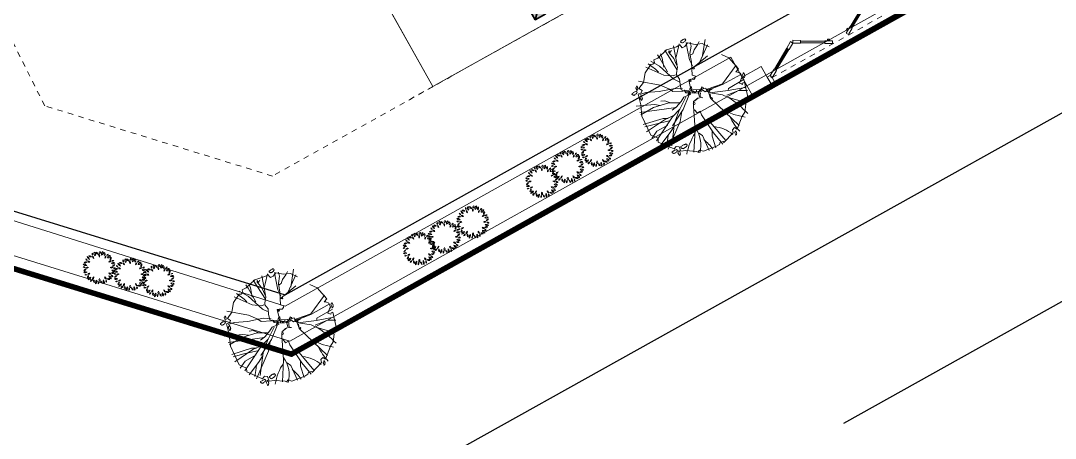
# Model space of a CAD drawing. Header units: millimetres. Extents: x 567980 to 569372, y 2065777 to 2066674.
# Drawn here: x 568948.14 to 568966.98, y 2066306.72 to 2066314.33 of the extents above; entities that cross this region are included whole.
import ezdxf

# ---------------------------------------------------------------- set-up
doc = ezdxf.new("R2010")
doc.units = ezdxf.units.MM
for name, pattern in [('ACAD_ISO10W100', [18.5, 12, -3, 0.5, -3]), ('CENTER', [3, 1.5, -0.5, 0.5, -0.5]), ('DASHDOT2', [0.5, 0.25, -0.125, 0, -0.125])]:
    doc.linetypes.add(name, pattern=pattern)
for name, color, linetype, lineweight in [('A-COT VACH', 2, 'Continuous', 35), ('A-TUONG', 255, 'Continuous', 35), ('boDnv', 54, 'Continuous', 25), ('E- RANH GIOI', 1, 'CENTER', 13), ('E- Tuong', 4, 'Continuous', 13), ('i_Cay', 114, 'Continuous', 13), ('i_Hatch', 250, 'Continuous', 13), ('LD-CUA', 146, 'Continuous', 13), ('LD-THAY', 9, 'Continuous', 13)]:
    doc.layers.add(name, color=color, linetype=linetype, lineweight=lineweight)
for name, color, linetype in [('datOBt', 42, 'Continuous'), ('LogDg', 7, 'Continuous'), ('loKBT', 42, 'Continuous'), ('TimDg', 222, 'Continuous'), ('ViaHeS', 32, 'Continuous')]:
    doc.layers.add(name, color=color, linetype=linetype)
doc.styles.add('rms', font='romans.shx', dxfattribs={"width": 0.7, "bigfont": 'vns.shx'})
doc.linetypes.add('ADL', pattern='A,0.125,-0.15,["++",rms,S=0.5,R=0,X=0,Y=-0.2245],-1.35,1.125', length=2.75)

# ---------------------------------------------------------------- blocks, each defined once
blk = doc.blocks.new('NEN')
at = {"layer": 'boDnv', "color": 10, "linetype": 'ADL', "ltscale": 0.25}
blk.add_lwpolyline([(236.622, -34.449), (249.689, -60.576), (255.475, -62.36), (412.421, 25.215), (414.146, 31.236), (400.061, 56.783), (394.08, 58.497), (238.515, -28.308)], close=True, dxfattribs=at)
at = {"layer": 'datOBt'}
blk.add_lwpolyline([(235.548, -34.538), (248.986, -61.406), (255.589, -63.441), (413.268, 24.543), (415.221, 31.358), (400.736, 57.63), (393.956, 59.573), (237.678, -27.63)], close=True, dxfattribs=at)
at = {"layer": 'LogDg'}
blk.add_lwpolyline([(231.455, -36.414), (244.888, -63.273, 0.427514), (255.942, -66.68), (417.372, 23.397, 0.412716), (420.48, 34.246), (405.996, 60.518, 0.415712), (395.092, 63.642), (234.712, -25.849, 0.401037)], format="xyb", close=True, dxfattribs=at)
at = {"layer": 'loKBT'}
blk.add_lwpolyline([(259.304, -38.466), (242.267, -47.972), (248.986, -61.406), (255.589, -63.441), (269.049, -55.931)], close=True, dxfattribs=at)
at = {"layer": 'TimDg', "linetype": 'ACAD_ISO10W100', "ltscale": 0.75}
blk.add_lwpolyline([(431.013, 27.573), (246.062, -75.628)], dxfattribs=at)
at = {"layer": 'ViaHeS'}
blk.add_lwpolyline([(235.548, -34.538), (248.986, -61.406), (255.589, -63.441), (413.268, 24.543), (415.221, 31.358), (400.736, 57.63), (393.956, 59.573), (237.678, -27.63)], close=True, dxfattribs=at)
blk = doc.blocks.new('BT-01')
at = {"layer": 'E- RANH GIOI', "ltscale": 0.05, "const_width": 100}
blk.add_lwpolyline([(7814691, 974897), (7819917, 979887), (7998786, 979804), (8003756, 974804), (8003589, 944820), (7998563, 939825), (7818090, 939908), (7813321, 944903), (7814691, 974897)], dxfattribs=at)
at = {"layer": 'E- RANH GIOI', "color": 5, "ltscale": 0.05, "true_color": 0x0000fa}
blk.add_lwpolyline([(7817633, 973558), (7821118, 976886), (7997538, 976805), (8000749, 973574), (8000596, 946075), (7997327, 942825), (7819374, 942907), (7816376, 946047)], close=True, dxfattribs=at)
at = {"layer": 'loKBT'}
blk.add_lwpolyline([(7833505, 959891), (7814006, 959900), (7813321, 944903), (7818090, 939908), (7833496, 939901)], close=True, dxfattribs=at)
blk = doc.blocks.new('mb-cay34')
for p, q in [((-76, 813), (254, 836)), ((118, 536), (49, 859)), ((137, 688), (95, 855)), ((148, 528), (175, 874)), ((247, 722), (308, 851)), ((254, 836), (357, 760)), ((-516, 680), (-528, 668)), ((-528, 668), (-528, 656)), ((-483, 680), (-516, 680)), ((-487, 660), (-492, 660)), ((-492, 660), (-492, 656)), ((-483, 664), (-487, 664)), ((-487, 664), (-487, 660)), ((-475, 672), (-483, 664)), ((-479, 684), (-475, 684)), ((-475, 684), (-475, 672)), ((-472, 722), (-472, 746)), ((-472, 746), (-468, 746)), ((-468, 722), (-472, 722)), ((-456, 783), (-468, 775)), ((-468, 746), (-468, 775)), ((-468, 698), (-468, 722)), ((-460, 698), (-468, 698)), ((-460, 693), (-460, 698)), ((-448, 693), (-460, 693)), ((-456, 783), (-452, 779)), ((-452, 779), (-448, 779)), ((-448, 779), (-448, 775)), ((-448, 775), (-444, 775)), ((-448, 698), (-448, 693)), ((-440, 698), (-448, 698)), ((-444, 775), (-440, 771)), ((-440, 771), (-436, 771)), ((-436, 710), (-440, 702)), ((-440, 702), (-440, 698)), ((-436, 771), (-436, 767)), ((-436, 767), (-432, 762)), ((-432, 718), (-436, 710)), ((-432, 762), (-428, 762)), ((-428, 746), (-432, 742)), ((-432, 742), (-432, 718)), ((-428, 762), (-428, 746)), ((-414, 692), (-247, 741)), ((-406, 642), (-414, 692)), ((-376, 578), (-395, 673)), ((-373, 669), (-373, 664)), ((-364, 669), (-373, 669)), ((-335, 664), (-373, 664)), ((-349, 698), (-364, 683)), ((-364, 683), (-364, 669)), ((-310, 698), (-349, 698)), ((-335, 669), (-335, 664)), ((-320, 669), (-335, 669)), ((-320, 673), (-320, 669)), ((-315, 673), (-320, 673)), ((-315, 678), (-315, 673)), ((-310, 678), (-315, 678)), ((-300, 688), (-310, 678)), ((-305, 703), (-300, 703)), ((-300, 703), (-300, 688)), ((-141, 547), (-262, 817)), ((-247, 741), (-76, 813)), ((68, 270), (-144, 813)), ((-106, 585), (-103, 817)), ((201, 471), (137, 688)), ((171, 395), (380, 802)), ((247, 524), (247, 722)), ((292, 323), (585, 703)), ((357, 760), (410, 787)), ((372, 547), (467, 775)), ((410, 787), (627, 620)), ((460, 646), (539, 711)), ((666, 677), (654, 669)), ((654, 640), (654, 669)), ((666, 677), (670, 673)), ((670, 673), (674, 673)), ((674, 673), (674, 669)), ((674, 669), (678, 669)), ((678, 669), (682, 665)), ((682, 665), (686, 665)), ((686, 665), (686, 660)), ((686, 660), (690, 656)), ((-657, 429), (-536, 528)), ((-368, 319), (-589, 589)), ((-536, 656), (-536, 652)), ((-528, 656), (-536, 656)), ((-504, 652), (-536, 652)), ((-536, 528), (-486, 639)), ((-504, 656), (-504, 652)), ((-492, 656), (-504, 656)), ((-486, 639), (-433, 612)), ((-433, 612), (-406, 642)), ((-285, 380), (-376, 578)), ((-84, 475), (-141, 547)), ((-53, 334), (-106, 585)), ((156, 467), (118, 536)), ((160, 372), (148, 528)), ((270, 410), (566, 627)), ((315, 445), (372, 547)), ((395, 597), (460, 646)), ((627, 620), (608, 574)), ((608, 574), (638, 532)), ((638, 532), (714, 544)), ((650, 616), (650, 640)), ((650, 640), (654, 640)), ((654, 616), (650, 616)), ((664, 517), (650, 507)), ((650, 473), (650, 507)), ((654, 591), (654, 616)), ((662, 591), (654, 591)), ((662, 587), (662, 591)), ((674, 587), (662, 587)), ((664, 517), (669, 512)), ((669, 512), (674, 512)), ((682, 591), (674, 591)), ((674, 591), (674, 587)), ((674, 512), (674, 507)), ((674, 507), (679, 507)), ((679, 507), (684, 503)), ((686, 604), (682, 596)), ((682, 596), (682, 591)), ((684, 503), (689, 503)), ((690, 612), (686, 604)), ((698, 568), (689, 568)), ((689, 568), (689, 563)), ((728, 563), (689, 563)), ((689, 503), (689, 498)), ((689, 498), (694, 493)), ((690, 656), (694, 656)), ((694, 640), (690, 636)), ((690, 636), (690, 612)), ((694, 656), (694, 640)), ((713, 597), (698, 582)), ((698, 582), (698, 568)), ((752, 597), (713, 597)), ((714, 544), (744, 471)), ((742, 568), (728, 568)), ((728, 568), (728, 563)), ((747, 572), (742, 572)), ((742, 572), (742, 568)), ((752, 577), (747, 577)), ((747, 577), (747, 572)), ((762, 587), (752, 577)), ((757, 602), (762, 602)), ((762, 602), (762, 587)), ((-729, 289), (-657, 429)), ((-479, 190), (-729, 376)), ((-209, 141), (-285, 380)), ((-114, 376), (-137, 433)), ((-53, 323), (-114, 376)), ((15, 217), (-53, 334)), ((61, 262), (76, 346)), ((122, 232), (171, 395)), ((133, 251), (270, 410)), ((152, 190), (292, 464)), ((528, 179), (828, 369)), ((645, 444), (645, 473)), ((645, 473), (650, 473)), ((650, 444), (645, 444)), ((650, 415), (650, 444)), ((660, 415), (650, 415)), ((660, 410), (660, 415)), ((674, 410), (660, 410)), ((684, 415), (674, 415)), ((674, 415), (674, 410)), ((689, 430), (684, 420)), ((684, 420), (684, 415)), ((694, 439), (689, 430)), ((694, 493), (698, 493)), ((698, 473), (694, 468)), ((694, 468), (694, 439)), ((698, 493), (698, 473)), ((744, 471), (839, 327)), ((-634, 179), (-771, 262)), ((-767, 209), (-725, 224)), ((-763, 141), (-767, 209)), ((-623, 258), (-760, 319)), ((-714, 258), (-729, 289)), ((-725, 224), (-714, 258)), ((-342, 80), (-634, 179)), ((-562, 239), (-623, 258)), ((-395, 68), (-479, 190)), ((-239, 220), (-368, 319)), ((-179, 194), (-239, 220)), ((-106, 46), (-179, 194)), ((0, 57), (122, 232)), ((0, 0), (152, 190)), ((34, 182), (15, 217)), ((23, 152), (46, 213)), ((46, 213), (61, 262)), ((167, 224), (292, 323)), ((182, 19), (528, 179)), ((839, 327), (870, 304)), ((858, 308), (843, 274)), ((843, 274), (889, 228)), ((889, 228), (919, 11)), ((-809, -46), (-763, 141)), ((-744, 114), (-809, 122)), ((-729, 80), (-801, 68)), ((-494, 114), (-744, 114)), ((-589, 129), (-729, 80)), ((-403, 0), (-486, -65)), ((-384, 11), (-403, 0)), ((-391, 23), (-395, 68)), ((-300, 0), (-384, 11)), ((-266, 27), (-342, 80)), ((-224, 34), (-300, 0)), ((-137, 61), (-224, 34)), ((-141, 34), (-209, 141)), ((-72, 4), (-137, 61)), ((-110, 23), (-61, 19)), ((-42, -72), (-110, 23)), ((-57, -38), (-72, 4)), ((-61, 19), (-38, -15)), ((-42, -49), (-19, 8)), ((-19, 8), (-19, -42)), ((-15, 84), (23, 152)), ((-4, -38), (-15, 84)), ((122, -19), (182, 19)), ((243, 30), (308, 19)), ((308, 19), (308, -34)), ((600, 156), (665, 122)), ((665, 122), (923, 144)), ((748, -8), (938, 30)), ((919, 11), (919, -46)), ((-456, -38), (-817, -19)), ((-775, -209), (-809, -46)), ((-513, -72), (-809, -171)), ((-669, -156), (-794, -266)), ((-756, -57), (-779, -72)), ((-779, -72), (-744, -72)), ((-744, -72), (-763, -110)), ((-706, -68), (-756, -57)), ((-631, -80), (-706, -68)), ((-623, -110), (-669, -156)), ((-524, -68), (-631, -80)), ((-486, -65), (-524, -68)), ((-114, -91), (-220, -122)), ((-220, -122), (-213, -152)), ((-213, -152), (-186, -194)), ((-99, -106), (-114, -91)), ((-104, -87), (-76, -56)), ((-55, -66), (-104, -87)), ((-8, -65), (-99, -106)), ((-38, -15), (-57, -38)), ((-50, -64), (-23, -102)), ((-48, -97), (20, -227)), ((-19, -42), (-27, -53)), ((-23, -84), (42, -213)), ((-23, -102), (3, -87)), ((3, -140), (-19, -152)), ((-19, -152), (-4, -190)), ((-7, -61), (50, -182)), ((3, -87), (3, -140)), ((30, -152), (15, -201)), ((46, -152), (103, -137)), ((50, -182), (88, -160)), ((88, -160), (125, -156)), ((106, -114), (122, -19)), ((110, -91), (125, -34)), ((118, -152), (110, -91)), ((125, -156), (141, -179)), ((308, -34), (368, -23)), ((368, -23), (714, -53)), ((501, -46), (539, -91)), ((539, -91), (915, -163)), ((684, -42), (748, -8)), ((714, -53), (942, -95)), ((927, -122), (862, -327)), ((919, -46), (893, -72)), ((893, -72), (908, -122)), ((908, -122), (927, -122)), ((-807, -302), (-820, -310)), ((-820, -339), (-820, -310)), ((-807, -302), (-803, -306)), ((-803, -306), (-799, -306)), ((-799, -306), (-799, -310)), ((-799, -310), (-795, -310)), ((-795, -310), (-791, -314)), ((-791, -314), (-787, -314)), ((-787, -314), (-787, -318)), ((-787, -318), (-783, -323)), ((-783, -323), (-779, -323)), ((-779, -323), (-779, -339)), ((-775, -266), (-775, -209)), ((-748, -270), (-775, -266)), ((-718, -277), (-748, -270)), ((-741, -391), (-714, -327)), ((-714, -327), (-718, -277)), ((-490, -285), (-669, -342)), ((-444, -296), (-574, -342)), ((-384, -281), (-490, -285)), ((-258, -205), (-444, -296)), ((-349, -258), (-406, -566)), ((-220, -243), (-258, -205)), ((-213, -232), (-220, -243)), ((-198, -228), (-213, -232)), ((-186, -194), (-198, -228)), ((3, -216), (-19, -247)), ((-19, -247), (0, -262)), ((42, -213), (-15, -243)), ((-4, -190), (34, -190)), ((0, -262), (22, -262)), ((34, -190), (3, -216)), ((19, -247), (27, -293)), ((27, -232), (76, -255)), ((27, -293), (91, -281)), ((91, -281), (57, -304)), ((57, -304), (99, -559)), ((76, -255), (72, -312)), ((72, -293), (110, -555)), ((72, -312), (84, -391)), ((87, -300), (137, -293)), ((91, -312), (129, -315)), ((91, -376), (91, -312)), ((129, -315), (254, -475)), ((129, -319), (156, -388)), ((137, -293), (209, -281)), ((148, -304), (213, -281)), ((213, -281), (809, -467)), ((862, -327), (817, -342)), ((-824, -339), (-820, -339)), ((-824, -363), (-824, -339)), ((-820, -363), (-824, -363)), ((-820, -387), (-820, -363)), ((-811, -387), (-820, -387)), ((-811, -391), (-811, -387)), ((-799, -391), (-811, -391)), ((-799, -387), (-799, -391)), ((-791, -387), (-799, -387)), ((-787, -375), (-791, -383)), ((-791, -383), (-791, -387)), ((-783, -367), (-787, -375)), ((-779, -339), (-783, -343)), ((-783, -343), (-783, -367)), ((-669, -342), (-756, -376)), ((-661, -486), (-741, -391)), ((-669, -414), (-733, -433)), ((-574, -342), (-669, -414)), ((-619, -589), (-661, -486)), ((-429, -486), (-653, -665)), ((-596, -429), (-638, -513)), ((-551, -380), (-596, -429)), ((-376, -403), (-558, -654)), ((-551, -334), (-551, -380)), ((84, -391), (95, -483)), ((156, -388), (235, -585)), ((254, -475), (323, -524)), ((555, -388), (547, -426)), ((547, -426), (615, -475)), ((615, -475), (741, -612)), ((847, -410), (703, -578)), ((817, -342), (801, -388)), ((801, -388), (847, -410)), ((857, -371), (857, -376)), ((865, -371), (857, -371)), ((889, -376), (857, -376)), ((877, -347), (865, -359)), ((865, -359), (865, -371)), ((910, -347), (877, -347)), ((889, -371), (889, -376)), ((901, -371), (889, -371)), ((901, -367), (901, -371)), ((906, -367), (901, -367)), ((906, -363), (906, -367)), ((910, -363), (906, -363)), ((918, -355), (910, -363)), ((914, -343), (918, -343)), ((918, -343), (918, -355)), ((-638, -513), (-669, -563)), ((-517, -661), (-619, -589)), ((99, -559), (-53, -893)), ((110, -555), (110, -886)), ((209, -608), (205, -897)), ((235, -589), (209, -608)), ((235, -585), (327, -848)), ((292, -528), (319, -737)), ((323, -524), (555, -749)), ((665, -650), (566, -726)), ((703, -578), (665, -650)), ((-213, -851), (-315, -772)), ((224, -802), (175, -855)), ((247, -821), (224, -802)), ((505, -802), (247, -878)), ((262, -832), (247, -821)), ((319, -737), (384, -855)), ((524, -696), (505, -734)), ((505, -734), (509, -764)), ((509, -764), (505, -802)), ((566, -726), (524, -696)), ((15, -897), (-213, -851)), ((38, -836), (15, -897)), ((53, -859), (38, -836)), ((91, -893), (53, -859)), ((160, -886), (91, -893)), ((119, -934), (109, -934)), ((109, -934), (109, -939)), ((148, -939), (109, -939)), ((133, -905), (119, -919)), ((119, -919), (119, -934)), ((172, -905), (133, -905)), ((162, -934), (148, -934)), ((148, -934), (148, -939)), ((175, -855), (160, -886)), ((167, -929), (162, -929)), ((162, -929), (162, -934)), ((172, -924), (167, -924)), ((167, -924), (167, -929)), ((182, -914), (172, -924)), ((177, -900), (182, -900)), ((182, -900), (182, -914)), ((243, -848), (262, -832)), ((247, -878), (243, -848))]:
    blk.add_line(p, q)
for centre, radius in [((154, -13), 15.3), ((-195, -136), 11.7), ((-343, -280), 11.7), ((217, -295), 11.7)]:
    blk.add_circle(centre, radius)
for centre, radius, start, end in [((1371, -208), 898, 129.3545, 152.6092), ((554, 627), 468, 262.5537, 314.3375), ((1052, 958), 883, 248.5622, 262.3516), ((1081, 207), 551, 215.15, 249.1841), ((648, -1520), 1117, 77.3352, 91.8505), ((1165, 1074), 1813, 242.8644, 255.3539)]:
    blk.add_arc(centre, radius, start, end)
blk = doc.blocks.new('mb-cay40')
at = {"color": 0, "linetype": 'ByBlock'}
for centre, radius, start, end in [((-300, 710), 100, 149.4737, 231.7586), ((-448, 683), 100, 329.4737, 51.7586), ((-231, 779), 98.1, 192.306, 259.6849), ((-344, 662), 98.1, 12.306, 79.6849), ((-136, 737), 62.9, 125.4093, 202.7101), ((-231, 764), 62.9, 305.4093, 22.7101), ((16, 684), 137, 133.8117, 194.3077), ((-211, 749), 137, 313.8117, 14.3077), ((-680, 301), 102, 69.7201, 135.6489), ((-718, 468), 102, 249.7201, 315.6489), ((-654, 503), 44.2, 163.4933, 274.4697), ((-693, 471), 44.2, 343.4933, 94.4697), ((-542, 597), 98.1, 183.3189, 263.1904), ((-651, 494), 98.1, 3.3189, 83.1904), ((-620, 357), 75.8, 22.5723, 98.3335), ((-561, 461), 75.8, 202.5723, 278.3335), ((-554, 556), 69.9, 25.4537, 116.6852), ((-522, 648), 69.9, 205.4537, 296.6852), ((-427, 694), 54.1, 146.8151, 244.0193), ((-496, 675), 54.1, 326.8151, 64.0193), ((-390, 597), 66.9, 168.8066, 257.6391), ((-470, 545), 66.9, 348.8066, 77.6391), ((-148, 638), 79.7, 145.5248, 220.8327), ((-273, 631), 79.7, 325.5248, 40.8327), ((113, 711), 137, 163.4642, 212.7906), ((49, 562), 68.8, 103.8914, 198.9039), ((-134, 676), 137, 343.4642, 32.7906), ((-33, 607), 68.8, 283.8914, 18.9039), ((138, 616), 80.6, 104.1004, 168.465), ((40, 710), 80.6, 284.1004, 348.465), ((230, 506), 141, 100.3005, 160.4476), ((72, 692), 141, 280.3005, 340.4476), ((213, 369), 79.6, 86.0282, 161.3698), ((143, 474), 79.6, 266.0282, 341.3698), ((260, 521), 76.9, 122.5817, 207.18), ((150, 551), 76.9, 302.5817, 27.18), ((320, 284), 110, 64.7353, 140.5781), ((282, 453), 110, 244.7353, 320.5781), ((300, 426), 53.5, 59.9815, 155.6676), ((278, 494), 53.5, 239.9815, 335.6676), ((-767, 152), 75.6, 44.2576, 108.5927), ((-736, 277), 75.6, 224.2576, 288.5927), ((-743, 226), 96, 30.9482, 110.5784), ((-695, 365), 96, 210.9482, 290.5784), ((-787, 176), 111, 280.8762, 345.4479), ((-659, 40), 111, 100.8762, 165.4479), ((-690, -39), 87.4, 54.9745, 151.3792), ((-716, 74), 87.4, 234.9745, 331.3792), ((-638, 119), 83.9, 60.5095, 129.292), ((-649, 257), 83.9, 240.5095, 309.292), ((159, -75), 77.3, 28.8072, 103.9199), ((208, 37), 77.3, 208.8072, 283.9199), ((243, 141), 78, 58.8748, 131.2135), ((232, 267), 78, 238.8748, 311.2135), ((314, -59), 90.4, 71.3712, 141.7535), ((272, 83), 90.4, 251.3712, 321.7535), ((293, 25), 97.6, 29.1952, 106.7189), ((350, 166), 97.6, 209.1952, 286.7189), ((359, 242), 79.1, 90.2529, 173.5221), ((280, 330), 79.1, 270.2529, 353.5221), ((344, 142), 53.6, 28.1981, 112.1918), ((371, 217), 53.6, 208.1981, 292.1918), ((-675, -123), 70, 71.8192, 140.0818), ((-707, -12), 70, 251.8192, 320.0818), ((-557, -163), 78, 113.4753, 203.456), ((-660, -123), 78, 293.4753, 23.456), ((-617, 21), 75, 267.1724, 337.2365), ((-551, -83), 75, 87.1724, 157.2365), ((-605, -147), 107, 271.6328, 352.0268), ((-496, -269), 107, 91.6328, 172.0268), ((-473, -294), 49.3, 76.5419, 193.4774), ((-509, -257), 49.3, 256.5419, 13.4774), ((-342, -221), 95.9, 122.8873, 186.7253), ((-489, -152), 95.9, 302.8873, 6.7253), ((-314, -281), 91.1, 159.117, 230.3606), ((-457, -318), 91.1, 339.117, 50.3606), ((-220, -348), 109, 122.117, 201.7275), ((-379, -297), 109, 302.117, 21.7275), ((-170, -364), 62.5, 129.7475, 206.0709), ((-267, -343), 62.5, 309.7475, 26.0709), ((-133, -236), 75.4, 148.7877, 221.5977), ((-253, -247), 75.4, 328.7877, 41.5977), ((-160, -372), 84.6, 5.3196, 80.419), ((-61, -281), 84.6, 185.3196, 260.419), ((100, -278), 148, 165.2071, 218.3217), ((-159, -332), 148, 345.2071, 38.3217), ((-19, -211), 70.3, 353.65, 74.6514), ((70, -151), 70.3, 173.65, 254.6514), ((110, -276), 64.3, 156.7754, 231.288), ((11, -301), 64.3, 336.7754, 51.288), ((113, -290), 96.7, 38.6962, 106.2415), ((162, -137), 96.7, 218.6962, 286.2415), ((133, -213), 116, 6.5487, 76.8911), ((275, -87), 116, 186.5487, 256.8911), ((243, -118), 50.7, 359.2557, 87.6287), ((296, -68), 50.7, 179.2557, 267.6287)]:
    blk.add_arc(centre, radius, start, end, dxfattribs=at)
blk = doc.blocks.new('cd2400')
for p, q in [((433, 355), (125, 178)), ((643, 355), (951, 178)), ((1697, 355), (1389, 178)), ((1907, 355), (2215, 178))]:
    blk.add_line(p, q)
at = {"color": 251, "linetype": 'DASHDOT2'}
blk.add_line((2320, 100), (20, 100), dxfattribs=at)
at = {"color": 9}
for points in [[(440, 342), (133, 165), (118, 191), (425, 368)], [(636, 342), (943, 165), (958, 191), (651, 368)], [(1704, 342), (1397, 165), (1382, 191), (1689, 368)], [(1900, 342), (2207, 165), (2222, 191), (1915, 368)]]:
    blk.add_lwpolyline(points, close=True, dxfattribs=at)
for points in [[(538, 393), (443, 338), (423, 372), (518, 428)], [(538, 393), (633, 338), (653, 372), (558, 428)], [(1802, 393), (1707, 338), (1687, 372), (1782, 428)], [(1802, 393), (1897, 338), (1917, 372), (1822, 428)], [(40, 105), (135, 160), (115, 195), (20, 140)], [(1036, 105), (941, 160), (961, 195), (1056, 140)], [(1024, 166), (999, 181), (1006, 193), (1032, 179)], [(1304, 105), (1399, 160), (1379, 195), (1284, 140)], [(1316, 166), (1341, 181), (1334, 193), (1308, 179)], [(2300, 105), (2205, 160), (2225, 195), (2320, 140)], [(-30, 0), (-30, 140), (20, 140), (20, 100), (30, 100), (30, 0)], [(2370, 0), (2370, 140), (2320, 140), (2320, 100), (2310, 100), (2310, 0)]]:
    blk.add_lwpolyline(points, close=True)
blk = doc.blocks.new('COT220')
at = {"layer": 'i_Hatch'}
h = blk.add_hatch(color=256, dxfattribs=at)
h.dxf.hatch_style = 1
h.paths.add_polyline_path([(-124343786, 101818213), (-124343566, 101818213), (-124343566, 101818433), (-124343786, 101818433)])
at = {"layer": 'A-COT VACH'}
for p, q in [((-124343786, 101818433), (-124343566, 101818213)), ((-124343786, 101818213), (-124343566, 101818433))]:
    blk.add_line(p, q, dxfattribs=at)
blk.add_lwpolyline([(-124343786, 101818213), (-124343566, 101818213), (-124343566, 101818433), (-124343786, 101818433)], close=True, dxfattribs=at)
blk = doc.blocks.new('LUOICOT A-BT2')
at = {"layer": 'E- Tuong'}
for p in [(131374871, -100959102), (131378671, -100959102), (131383471, -100959102), (131374871, -100963802), (131378671, -100963802), (131383471, -100963802), (131374871, -100967822), (131378671, -100967822), (131383471, -100967822), (131383471, -100971472), (131374871, -100973723), (131378671, -100973723), (131381221, -100973723)]:
    blk.add_blockref('COT220', p, dxfattribs=at)
blk = doc.blocks.new('TANG 1 BT2')
at = {"layer": 'i_Hatch', "color": 252, "transparency": 33554687}
blk.add_blockref('LUOICOT A-BT2', (0, -115381), dxfattribs=at)
blk = doc.blocks.new('MB TANG 1 BT2')
at = {"layer": 'LD-THAY', "xscale": 1.000536784354254, "yscale": 1.000536784354254, "zscale": 1.000536784354254, "rotation": 0.02648139157141569}
blk.add_blockref('TANG 1 BT2', (-3429, -3651), dxfattribs=at)

msp = doc.modelspace()

# ---------------------------------------------------------------- block references
at = {"layer": 'boDnv'}
msp.add_blockref('NEN', (568697.481, 2066371.697), dxfattribs=at)

# ---------------------------------------------------------------- next in the draw order: linework, layer by layer
at = {"layer": 'A-TUONG', "elevation": 0}
msp.add_lwpolyline([(568956.773, 2066333.229), (568939.755, 2066323.71), (568946.468, 2066310.29), (568953.07, 2066308.256), (568966.531, 2066315.782), (568956.773, 2066333.229)], dxfattribs=at)
msp.add_lwpolyline([(568956.773, 2066333.229), (568939.755, 2066323.71), (568946.468, 2066310.29), (568953.07, 2066308.256), (568966.531, 2066315.782), (568956.773, 2066333.229)], dxfattribs=at)
at = {"layer": 'E- RANH GIOI', "color": 5, "ltscale": 0.05, "true_color": 0x0000fa}
msp.add_line((568965.068, 2066318.399, 0), (568955.184, 2066312.871, 0), dxfattribs=at)
msp.add_line((568965.068, 2066318.399, 0), (568955.184, 2066312.871, 0), dxfattribs=at)
at = {"layer": 'E- RANH GIOI', "ltscale": 0.05, "const_width": 0.0999, "elevation": 0}
msp.add_lwpolyline([(568939.755, 2066323.71), (568956.773, 2066333.229), (568966.531, 2066315.782), (568953.07, 2066308.256), (568946.468, 2066310.29)], close=True, dxfattribs=at)
msp.add_lwpolyline([(568939.755, 2066323.71), (568956.773, 2066333.229), (568966.531, 2066315.782), (568953.07, 2066308.256), (568946.468, 2066310.29)], close=True, dxfattribs=at)
at = {"layer": 'E- Tuong', "elevation": 0}
msp.add_lwpolyline([(568961.819, 2066313.147), (568961.47, 2066312.952), (568961.275, 2066313.301), (568961.624, 2066313.496)], close=True, dxfattribs=at)
msp.add_lwpolyline([(568961.819, 2066313.147), (568961.47, 2066312.952), (568961.275, 2066313.301), (568961.624, 2066313.496)], close=True, dxfattribs=at)
at = {"layer": 'LD-THAY'}
for p, q in [((568953.158, 2066317.579, 0), (568955.642, 2066313.129, 0)), ((568953.158, 2066317.579, 0), (568955.642, 2066313.129, 0)), ((568955.642, 2066313.129, 0), (568963.323, 2066317.424, 0)), ((568955.642, 2066313.129, 0), (568963.323, 2066317.424, 0)), ((568961.363, 2066313.144, 0), (568964.679, 2066314.999, 0)), ((568961.363, 2066313.144, 0), (568964.679, 2066314.999, 0)), ((568952.953, 2066309.13, 0), (568961.07, 2066313.667, 0)), ((568952.953, 2066309.13, 0), (568961.07, 2066313.667, 0)), ((568946.981, 2066311.007, 0), (568952.953, 2066309.13, 0)), ((568946.981, 2066311.007, 0), (568952.953, 2066309.13, 0))]:
    msp.add_line(p, q, dxfattribs=at)
at = {"layer": 'LD-THAY', "elevation": 0}
for points in [[(568956.773, 2066333.229), (568939.755, 2066323.71), (568946.468, 2066310.29), (568953.07, 2066308.256), (568966.531, 2066315.782), (568956.773, 2066333.229)], [(568956.773, 2066333.229), (568939.755, 2066323.71), (568946.468, 2066310.29), (568953.07, 2066308.256), (568966.531, 2066315.782), (568956.773, 2066333.229)], [(568948.328, 2066326.215), (568949.297, 2066326.757), (568948.721, 2066327.786), (568955.429, 2066331.538), (568961.951, 2066319.877), (568961.951, 2066319.877), (568963.323, 2066317.424), (568955.838, 2066313.238), (568955.642, 2066313.129), (568953.154, 2066317.577), (568952.635, 2066317.287), (568949.678, 2066322.573), (568950.202, 2066322.866), (568948.328, 2066326.215)], [(568948.328, 2066326.215), (568949.297, 2066326.757), (568948.721, 2066327.786), (568955.429, 2066331.538), (568961.951, 2066319.877), (568961.951, 2066319.877), (568963.323, 2066317.424), (568955.838, 2066313.238), (568955.642, 2066313.129), (568953.154, 2066317.577), (568952.635, 2066317.287), (568949.678, 2066322.573), (568950.202, 2066322.866), (568948.328, 2066326.215)], [(568942.638, 2066318.316), (568946.606, 2066310.483), (568953.039, 2066308.49), (568961.363, 2066313.144), (568961.07, 2066313.667)], [(568942.638, 2066318.316), (568946.606, 2066310.483), (568953.039, 2066308.49), (568961.363, 2066313.144), (568961.07, 2066313.667)]]:
    msp.add_lwpolyline(points, dxfattribs=at)

# ---------------------------------------------------------------- next in the draw order: block references
at = {"layer": 'i_Cay', "extrusion": (0, 0, -1), "xscale": 0.001142244004148569, "yscale": 0.001142244004148569, "zscale": -0.001142244004148568, "rotation": 240.7813373756499}
for p in [(-568965.301, 2066315.737, 0), (-568965.301, 2066315.737, 0), (-568960.305, 2066312.967, 0), (-568960.305, 2066312.967, 0), (-568952.811, 2066308.78, 0), (-568952.811, 2066308.78, 0)]:
    msp.add_blockref('mb-cay34', p, dxfattribs=at)
at = {"layer": 'i_Cay', "xscale": 0.0004997317518149989, "yscale": 0.0004997317518149989, "zscale": 0.0004997317518149989, "rotation": 209.2186626243499}
for p in [(568958.497, 2066312.007, 0), (568958.497, 2066312.007, 0), (568957.962, 2066311.708, 0), (568957.962, 2066311.708, 0), (568957.493, 2066311.438, 0), (568957.493, 2066311.438, 0), (568956.236, 2066310.699, 0), (568956.236, 2066310.699, 0), (568955.717, 2066310.429, 0), (568955.717, 2066310.429, 0), (568955.26, 2066310.214, 0), (568955.26, 2066310.214, 0), (568949.436, 2066309.867, 0), (568949.436, 2066309.867, 0), (568949.995, 2066309.746, 0), (568949.995, 2066309.746, 0), (568950.511, 2066309.632, 0), (568950.511, 2066309.632, 0)]:
    msp.add_blockref('mb-cay40', p, dxfattribs=at)
at = {"layer": 'LD-CUA', "extrusion": (0, 0, -1), "xscale": 0.001250182634787124, "yscale": 0.001250182634787124, "zscale": -0.001250182634787124, "rotation": 330.7757162844694}
msp.add_blockref('cd2400', (-568964.405, 2066314.594, 0), dxfattribs=at)
msp.add_blockref('cd2400', (-568964.405, 2066314.594, 0), dxfattribs=at)
at = {"layer": 'LD-THAY', "extrusion": (0, 0, -1), "xscale": 0.0009994635036299983, "yscale": 0.0009994635036299983, "zscale": -0.0009994635036299979, "rotation": 330.7813373756499}
msp.add_blockref('MB TANG 1 BT2', (-575452.144, 2069111.905, 0), dxfattribs=at)
msp.add_blockref('MB TANG 1 BT2', (-575452.144, 2069111.905, 0), dxfattribs=at)
at = {"layer": 'loKBT', "xscale": 0.001000000000001394, "yscale": 0.001000000000001394, "zscale": 0.001000000000001394, "rotation": 29.19218123277868}
msp.add_blockref('BT-01', (562586.395, 2061674.528, 0), dxfattribs=at)
msp.add_blockref('BT-01', (562586.395, 2061674.528, 0), dxfattribs=at)

doc.saveas('drawing.dxf')
